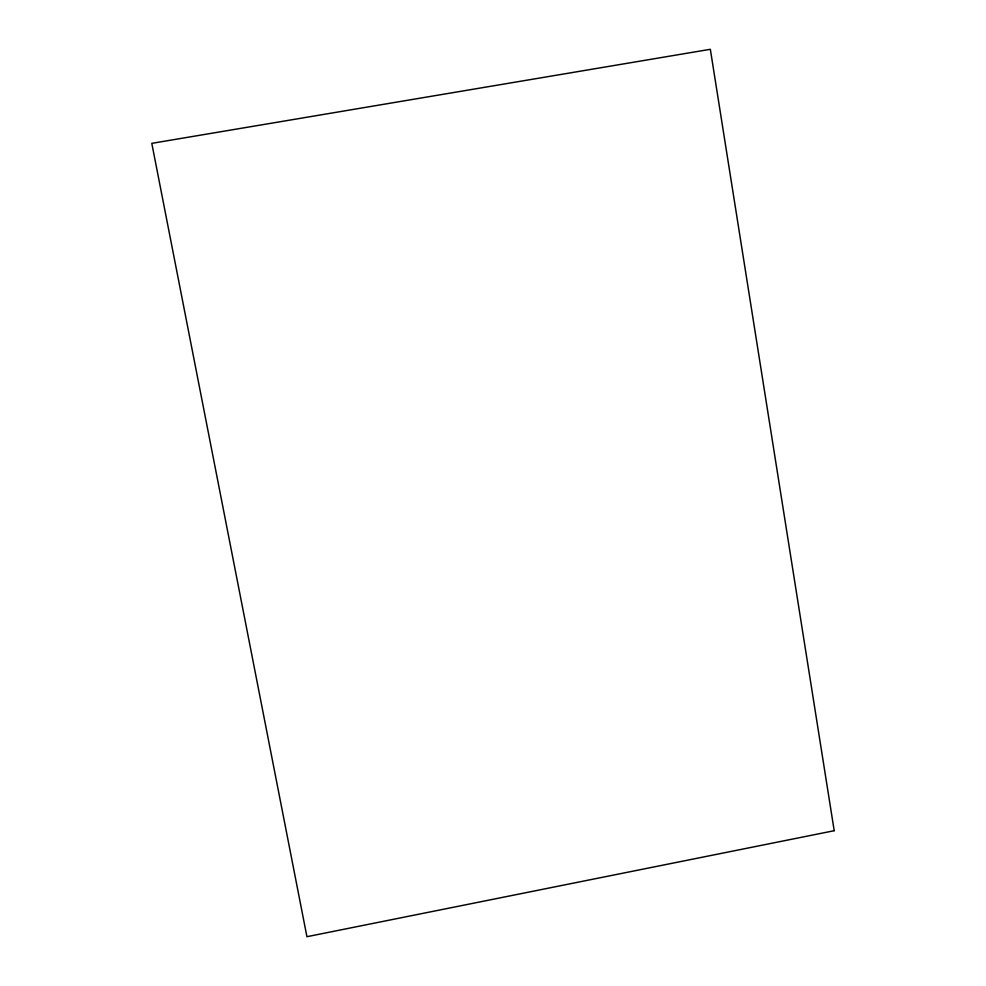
<?xml version="1.0" encoding="UTF-8"?>
<svg xmlns="http://www.w3.org/2000/svg" width="986" height="986" viewBox="0 0 986 986"><rect width="100%" height="100%" fill="white"/><g stroke="black" fill="none" stroke-linecap="round" stroke-linejoin="round"><path stroke-width="1.48" d="M834.205 830.705L306.929 936.7L151.795 143.352L710.339 49.3L834.205 830.705"/></g></svg>
